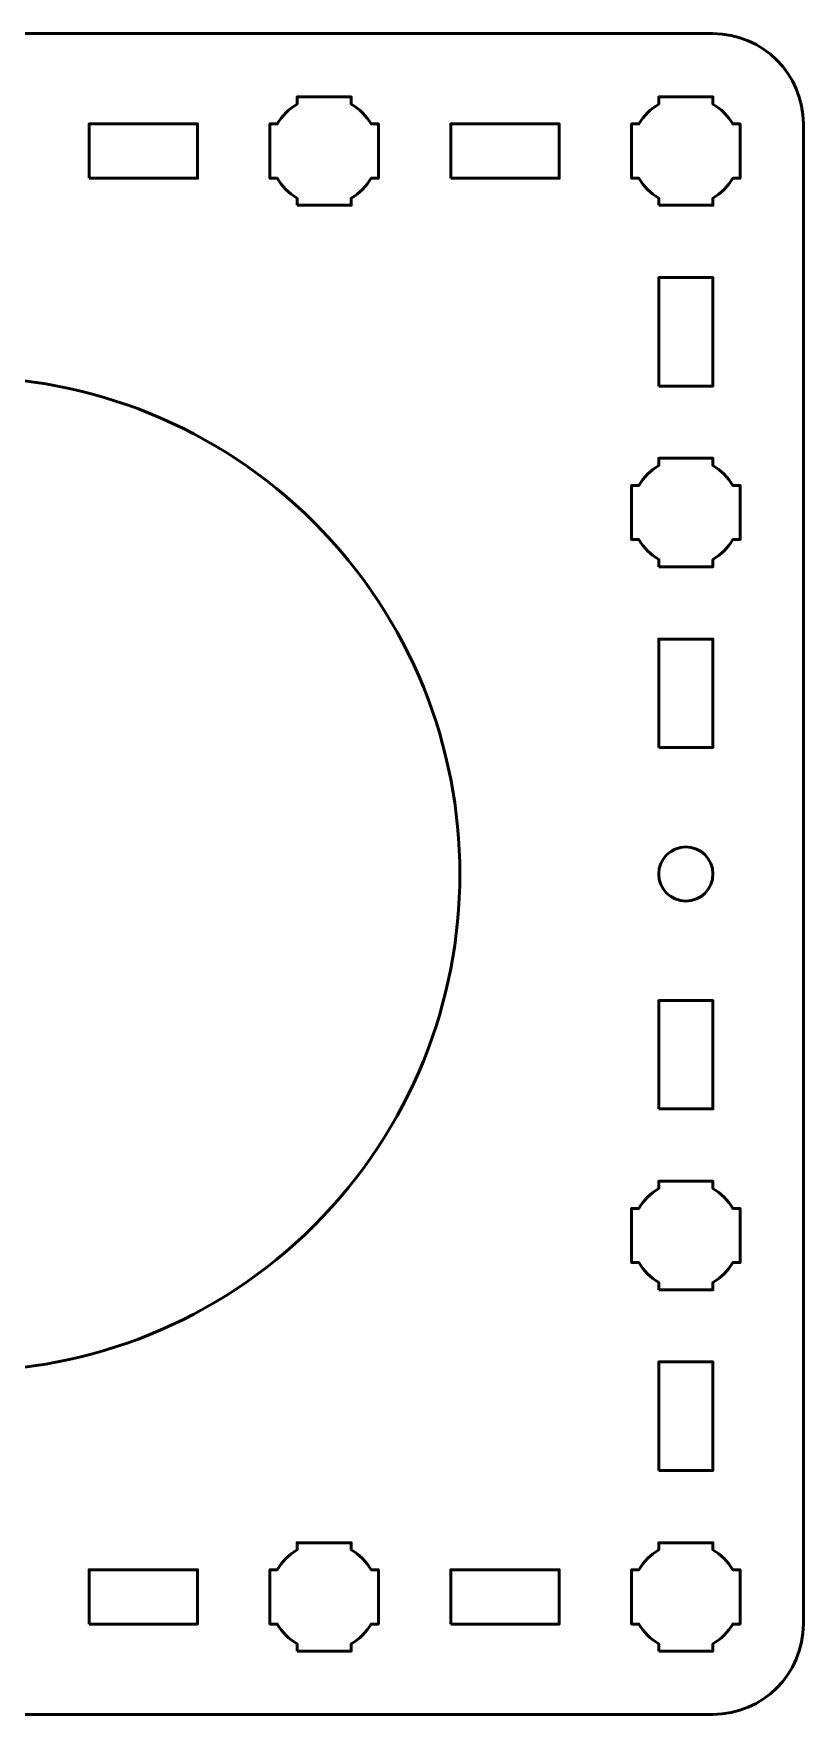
# Model space of a CAD drawing. Header units: centimetres. Extents: x -37.2 to 16.2, y -19.5 to -9.8.
# Drawn here: x 11.89 to 16.15, y -19.5 to -10.2 of the extents above; entities that cross this region are included whole.
import ezdxf

# ---------------------------------------------------------------- set-up
doc = ezdxf.new("R2010")
doc.units = ezdxf.units.CM
doc.header["$MEASUREMENT"] = 0
doc.layers.add('Layer 1', color=7, linetype='Continuous')

msp = doc.modelspace()

# ---------------------------------------------------------------- linework, layer by layer
at = {"layer": 'Layer 1', "color": 3, "lineweight": 53}
for points, knots in [([(15.65001, -19.5), (15.65001, -19.5), (7.35001, -19.5), (7.35001, -19.5), (7.35001, -19.5), (7.07392, -19.5), (6.85001, -19.27609), (6.85001, -19), (6.85001, -19), (6.85001, -19), (6.85001, -10.7), (6.85001, -10.7), (6.85001, -10.7), (6.85001, -10.42391), (7.07392, -10.2), (7.35001, -10.2), (7.35001, -10.2), (7.35001, -10.2), (15.65001, -10.2), (15.65001, -10.2), (15.65001, -10.2), (15.9261, -10.2), (16.15001, -10.42391), (16.15001, -10.7), (16.15001, -10.7), (16.15001, -10.7), (16.15001, -19), (16.15001, -19), (16.15001, -19), (16.15001, -19.27609), (15.9261, -19.5), (15.65001, -19.5)], [0, 0, 0, 0, 0.125, 0.125, 0.125, 0.125, 0.25, 0.25, 0.25, 0.25, 0.375, 0.375, 0.375, 0.375, 0.5, 0.5, 0.5, 0.5, 0.625, 0.625, 0.625, 0.625, 0.75, 0.75, 0.75, 0.75, 0.875, 0.875, 0.875, 0.875, 1, 1, 1, 1]), ([(13.44466, -12.90544), (14.51846, -13.97923), (14.51846, -15.72088), (13.44463, -16.79471), (13.44463, -16.79471), (12.37083, -17.86851), (10.62918, -17.86851), (9.55538, -16.79471), (9.55538, -16.79471), (8.48155, -15.72088), (8.48155, -13.97923), (9.55535, -12.90544), (9.55535, -12.90544), (10.62918, -11.83161), (12.37083, -11.83161), (13.44466, -12.90544)], [0, 0, 0, 0, 0.25, 0.25, 0.25, 0.25, 0.5, 0.5, 0.5, 0.5, 0.75, 0.75, 0.75, 0.75, 1, 1, 1, 1])]:
    msp.add_open_spline(points, degree=3, knots=knots, dxfattribs=at)
at = {"layer": 'Layer 1', "lineweight": 53}
for points, knots in [([(13.35001, -11.15), (13.35001, -11.15), (13.35001, -11.10985), (13.35001, -11.10985), (13.35001, -11.10985), (13.30448, -11.0835), (13.26651, -11.04553), (13.24016, -11), (13.24016, -11), (13.24016, -11), (13.20001, -11), (13.20001, -11), (13.20001, -11), (13.20001, -11), (13.20001, -10.85), (13.20001, -10.85), (13.20001, -10.85), (13.20001, -10.85), (13.20001, -10.7), (13.20001, -10.7), (13.20001, -10.7), (13.20001, -10.7), (13.24016, -10.7), (13.24016, -10.7), (13.24016, -10.7), (13.26651, -10.65447), (13.30448, -10.6165), (13.35001, -10.59015), (13.35001, -10.59015), (13.35001, -10.59015), (13.35001, -10.55), (13.35001, -10.55), (13.35001, -10.55), (13.35001, -10.55), (13.50001, -10.55), (13.50001, -10.55), (13.50001, -10.55), (13.50001, -10.55), (13.65001, -10.55), (13.65001, -10.55), (13.65001, -10.55), (13.65001, -10.55), (13.65001, -10.59015), (13.65001, -10.59015), (13.65001, -10.59015), (13.69554, -10.6165), (13.73351, -10.65447), (13.75986, -10.7), (13.75986, -10.7), (13.75986, -10.7), (13.80001, -10.7), (13.80001, -10.7), (13.80001, -10.7), (13.80001, -10.7), (13.80001, -10.85), (13.80001, -10.85), (13.80001, -10.85), (13.80001, -10.85), (13.80001, -11), (13.80001, -11), (13.80001, -11), (13.80001, -11), (13.75986, -11), (13.75986, -11), (13.75986, -11), (13.73351, -11.04553), (13.69554, -11.0835), (13.65001, -11.10985), (13.65001, -11.10985), (13.65001, -11.10985), (13.65001, -11.15), (13.65001, -11.15), (13.65001, -11.15), (13.65001, -11.15), (13.50001, -11.15), (13.50001, -11.15), (13.50001, -11.15), (13.50001, -11.15), (13.35001, -11.15), (13.35001, -11.15)], [0, 0, 0, 0, 0.05, 0.05, 0.05, 0.05, 0.1, 0.1, 0.1, 0.1, 0.15, 0.15, 0.15, 0.15, 0.2, 0.2, 0.2, 0.2, 0.25, 0.25, 0.25, 0.25, 0.3, 0.3, 0.3, 0.3, 0.35, 0.35, 0.35, 0.35, 0.4, 0.4, 0.4, 0.4, 0.45, 0.45, 0.45, 0.45, 0.5, 0.5, 0.5, 0.5, 0.55, 0.55, 0.55, 0.55, 0.6, 0.6, 0.6, 0.6, 0.65, 0.65, 0.65, 0.65, 0.7, 0.7, 0.7, 0.7, 0.75, 0.75, 0.75, 0.75, 0.8, 0.8, 0.8, 0.8, 0.85, 0.85, 0.85, 0.85, 0.9, 0.9, 0.9, 0.9, 0.95, 0.95, 0.95, 0.95, 1, 1, 1, 1]), ([(15.35001, -11.15), (15.35001, -11.15), (15.35001, -11.10985), (15.35001, -11.10985), (15.35001, -11.10985), (15.30448, -11.0835), (15.26651, -11.04553), (15.24016, -11), (15.24016, -11), (15.24016, -11), (15.20001, -11), (15.20001, -11), (15.20001, -11), (15.20001, -11), (15.20001, -10.85), (15.20001, -10.85), (15.20001, -10.85), (15.20001, -10.85), (15.20001, -10.7), (15.20001, -10.7), (15.20001, -10.7), (15.20001, -10.7), (15.24016, -10.7), (15.24016, -10.7), (15.24016, -10.7), (15.26651, -10.65447), (15.30448, -10.6165), (15.35001, -10.59015), (15.35001, -10.59015), (15.35001, -10.59015), (15.35001, -10.55), (15.35001, -10.55), (15.35001, -10.55), (15.35001, -10.55), (15.50001, -10.55), (15.50001, -10.55), (15.50001, -10.55), (15.50001, -10.55), (15.65001, -10.55), (15.65001, -10.55), (15.65001, -10.55), (15.65001, -10.55), (15.65001, -10.59015), (15.65001, -10.59015), (15.65001, -10.59015), (15.69554, -10.6165), (15.73351, -10.65447), (15.75986, -10.7), (15.75986, -10.7), (15.75986, -10.7), (15.80001, -10.7), (15.80001, -10.7), (15.80001, -10.7), (15.80001, -10.7), (15.80001, -10.85), (15.80001, -10.85), (15.80001, -10.85), (15.80001, -10.85), (15.80001, -11), (15.80001, -11), (15.80001, -11), (15.80001, -11), (15.75986, -11), (15.75986, -11), (15.75986, -11), (15.73351, -11.04553), (15.69554, -11.0835), (15.65001, -11.10985), (15.65001, -11.10985), (15.65001, -11.10985), (15.65001, -11.15), (15.65001, -11.15), (15.65001, -11.15), (15.65001, -11.15), (15.50001, -11.15), (15.50001, -11.15), (15.50001, -11.15), (15.50001, -11.15), (15.35001, -11.15), (15.35001, -11.15)], [0, 0, 0, 0, 0.05, 0.05, 0.05, 0.05, 0.1, 0.1, 0.1, 0.1, 0.15, 0.15, 0.15, 0.15, 0.2, 0.2, 0.2, 0.2, 0.25, 0.25, 0.25, 0.25, 0.3, 0.3, 0.3, 0.3, 0.35, 0.35, 0.35, 0.35, 0.4, 0.4, 0.4, 0.4, 0.45, 0.45, 0.45, 0.45, 0.5, 0.5, 0.5, 0.5, 0.55, 0.55, 0.55, 0.55, 0.6, 0.6, 0.6, 0.6, 0.65, 0.65, 0.65, 0.65, 0.7, 0.7, 0.7, 0.7, 0.75, 0.75, 0.75, 0.75, 0.8, 0.8, 0.8, 0.8, 0.85, 0.85, 0.85, 0.85, 0.9, 0.9, 0.9, 0.9, 0.95, 0.95, 0.95, 0.95, 1, 1, 1, 1]), ([(12.20001, -11), (12.20001, -11), (12.20001, -10.7), (12.20001, -10.7), (12.20001, -10.7), (12.20001, -10.7), (12.80001, -10.7), (12.80001, -10.7), (12.80001, -10.7), (12.80001, -10.7), (12.80001, -11), (12.80001, -11), (12.80001, -11), (12.80001, -11), (12.20001, -11), (12.20001, -11)], [0, 0, 0, 0, 0.25, 0.25, 0.25, 0.25, 0.5, 0.5, 0.5, 0.5, 0.75, 0.75, 0.75, 0.75, 1, 1, 1, 1]), ([(14.20001, -11), (14.20001, -11), (14.20001, -10.7), (14.20001, -10.7), (14.20001, -10.7), (14.20001, -10.7), (14.80001, -10.7), (14.80001, -10.7), (14.80001, -10.7), (14.80001, -10.7), (14.80001, -11), (14.80001, -11), (14.80001, -11), (14.80001, -11), (14.20001, -11), (14.20001, -11)], [0, 0, 0, 0, 0.25, 0.25, 0.25, 0.25, 0.5, 0.5, 0.5, 0.5, 0.75, 0.75, 0.75, 0.75, 1, 1, 1, 1]), ([(15.35001, -12.15), (15.35001, -12.15), (15.35001, -11.55), (15.35001, -11.55), (15.35001, -11.55), (15.35001, -11.55), (15.65001, -11.55), (15.65001, -11.55), (15.65001, -11.55), (15.65001, -11.55), (15.65001, -12.15), (15.65001, -12.15), (15.65001, -12.15), (15.65001, -12.15), (15.35001, -12.15), (15.35001, -12.15)], [0, 0, 0, 0, 0.25, 0.25, 0.25, 0.25, 0.5, 0.5, 0.5, 0.5, 0.75, 0.75, 0.75, 0.75, 1, 1, 1, 1]), ([(15.35001, -13.15), (15.35001, -13.15), (15.35001, -13.10985), (15.35001, -13.10985), (15.35001, -13.10985), (15.30448, -13.0835), (15.26651, -13.04553), (15.24016, -13), (15.24016, -13), (15.24016, -13), (15.20001, -13), (15.20001, -13), (15.20001, -13), (15.20001, -13), (15.20001, -12.85), (15.20001, -12.85), (15.20001, -12.85), (15.20001, -12.85), (15.20001, -12.7), (15.20001, -12.7), (15.20001, -12.7), (15.20001, -12.7), (15.24016, -12.7), (15.24016, -12.7), (15.24016, -12.7), (15.26651, -12.65447), (15.30448, -12.6165), (15.35001, -12.59015), (15.35001, -12.59015), (15.35001, -12.59015), (15.35001, -12.55), (15.35001, -12.55), (15.35001, -12.55), (15.35001, -12.55), (15.50001, -12.55), (15.50001, -12.55), (15.50001, -12.55), (15.50001, -12.55), (15.65001, -12.55), (15.65001, -12.55), (15.65001, -12.55), (15.65001, -12.55), (15.65001, -12.59015), (15.65001, -12.59015), (15.65001, -12.59015), (15.69554, -12.6165), (15.73351, -12.65447), (15.75986, -12.7), (15.75986, -12.7), (15.75986, -12.7), (15.80001, -12.7), (15.80001, -12.7), (15.80001, -12.7), (15.80001, -12.7), (15.80001, -12.85), (15.80001, -12.85), (15.80001, -12.85), (15.80001, -12.85), (15.80001, -13), (15.80001, -13), (15.80001, -13), (15.80001, -13), (15.75986, -13), (15.75986, -13), (15.75986, -13), (15.73351, -13.04553), (15.69554, -13.0835), (15.65001, -13.10985), (15.65001, -13.10985), (15.65001, -13.10985), (15.65001, -13.15), (15.65001, -13.15), (15.65001, -13.15), (15.65001, -13.15), (15.50001, -13.15), (15.50001, -13.15), (15.50001, -13.15), (15.50001, -13.15), (15.35001, -13.15), (15.35001, -13.15)], [0, 0, 0, 0, 0.05, 0.05, 0.05, 0.05, 0.1, 0.1, 0.1, 0.1, 0.15, 0.15, 0.15, 0.15, 0.2, 0.2, 0.2, 0.2, 0.25, 0.25, 0.25, 0.25, 0.3, 0.3, 0.3, 0.3, 0.35, 0.35, 0.35, 0.35, 0.4, 0.4, 0.4, 0.4, 0.45, 0.45, 0.45, 0.45, 0.5, 0.5, 0.5, 0.5, 0.55, 0.55, 0.55, 0.55, 0.6, 0.6, 0.6, 0.6, 0.65, 0.65, 0.65, 0.65, 0.7, 0.7, 0.7, 0.7, 0.75, 0.75, 0.75, 0.75, 0.8, 0.8, 0.8, 0.8, 0.85, 0.85, 0.85, 0.85, 0.9, 0.9, 0.9, 0.9, 0.95, 0.95, 0.95, 0.95, 1, 1, 1, 1]), ([(15.35001, -14.15), (15.35001, -14.15), (15.35001, -13.55), (15.35001, -13.55), (15.35001, -13.55), (15.35001, -13.55), (15.65001, -13.55), (15.65001, -13.55), (15.65001, -13.55), (15.65001, -13.55), (15.65001, -14.15), (15.65001, -14.15), (15.65001, -14.15), (15.65001, -14.15), (15.35001, -14.15), (15.35001, -14.15)], [0, 0, 0, 0, 0.25, 0.25, 0.25, 0.25, 0.5, 0.5, 0.5, 0.5, 0.75, 0.75, 0.75, 0.75, 1, 1, 1, 1]), ([(15.50003, -14.99995), (15.4172, -14.99995), (15.35003, -14.93278), (15.35003, -14.84995), (15.35003, -14.84995), (15.35003, -14.76712), (15.4172, -14.69995), (15.50003, -14.69995), (15.50003, -14.69995), (15.58286, -14.69995), (15.65003, -14.76712), (15.65003, -14.84995), (15.65003, -14.84995), (15.65003, -14.93278), (15.58286, -14.99995), (15.50003, -14.99995)], [0, 0, 0, 0, 0.25, 0.25, 0.25, 0.25, 0.5, 0.5, 0.5, 0.5, 0.75, 0.75, 0.75, 0.75, 1, 1, 1, 1]), ([(15.35001, -16.15), (15.35001, -16.15), (15.35001, -15.55), (15.35001, -15.55), (15.35001, -15.55), (15.35001, -15.55), (15.65001, -15.55), (15.65001, -15.55), (15.65001, -15.55), (15.65001, -15.55), (15.65001, -16.15), (15.65001, -16.15), (15.65001, -16.15), (15.65001, -16.15), (15.35001, -16.15), (15.35001, -16.15)], [0, 0, 0, 0, 0.25, 0.25, 0.25, 0.25, 0.5, 0.5, 0.5, 0.5, 0.75, 0.75, 0.75, 0.75, 1, 1, 1, 1]), ([(15.35001, -17.15), (15.35001, -17.15), (15.35001, -17.10985), (15.35001, -17.10985), (15.35001, -17.10985), (15.30448, -17.0835), (15.26651, -17.04553), (15.24016, -17), (15.24016, -17), (15.24016, -17), (15.20001, -17), (15.20001, -17), (15.20001, -17), (15.20001, -17), (15.20001, -16.85), (15.20001, -16.85), (15.20001, -16.85), (15.20001, -16.85), (15.20001, -16.7), (15.20001, -16.7), (15.20001, -16.7), (15.20001, -16.7), (15.24016, -16.7), (15.24016, -16.7), (15.24016, -16.7), (15.26651, -16.65447), (15.30448, -16.6165), (15.35001, -16.59015), (15.35001, -16.59015), (15.35001, -16.59015), (15.35001, -16.55), (15.35001, -16.55), (15.35001, -16.55), (15.35001, -16.55), (15.50001, -16.55), (15.50001, -16.55), (15.50001, -16.55), (15.50001, -16.55), (15.65001, -16.55), (15.65001, -16.55), (15.65001, -16.55), (15.65001, -16.55), (15.65001, -16.59015), (15.65001, -16.59015), (15.65001, -16.59015), (15.69554, -16.6165), (15.73351, -16.65447), (15.75986, -16.7), (15.75986, -16.7), (15.75986, -16.7), (15.80001, -16.7), (15.80001, -16.7), (15.80001, -16.7), (15.80001, -16.7), (15.80001, -16.85), (15.80001, -16.85), (15.80001, -16.85), (15.80001, -16.85), (15.80001, -17), (15.80001, -17), (15.80001, -17), (15.80001, -17), (15.75986, -17), (15.75986, -17), (15.75986, -17), (15.73351, -17.04553), (15.69554, -17.0835), (15.65001, -17.10985), (15.65001, -17.10985), (15.65001, -17.10985), (15.65001, -17.15), (15.65001, -17.15), (15.65001, -17.15), (15.65001, -17.15), (15.50001, -17.15), (15.50001, -17.15), (15.50001, -17.15), (15.50001, -17.15), (15.35001, -17.15), (15.35001, -17.15)], [0, 0, 0, 0, 0.05, 0.05, 0.05, 0.05, 0.1, 0.1, 0.1, 0.1, 0.15, 0.15, 0.15, 0.15, 0.2, 0.2, 0.2, 0.2, 0.25, 0.25, 0.25, 0.25, 0.3, 0.3, 0.3, 0.3, 0.35, 0.35, 0.35, 0.35, 0.4, 0.4, 0.4, 0.4, 0.45, 0.45, 0.45, 0.45, 0.5, 0.5, 0.5, 0.5, 0.55, 0.55, 0.55, 0.55, 0.6, 0.6, 0.6, 0.6, 0.65, 0.65, 0.65, 0.65, 0.7, 0.7, 0.7, 0.7, 0.75, 0.75, 0.75, 0.75, 0.8, 0.8, 0.8, 0.8, 0.85, 0.85, 0.85, 0.85, 0.9, 0.9, 0.9, 0.9, 0.95, 0.95, 0.95, 0.95, 1, 1, 1, 1]), ([(15.35001, -18.15), (15.35001, -18.15), (15.35001, -17.55), (15.35001, -17.55), (15.35001, -17.55), (15.35001, -17.55), (15.65001, -17.55), (15.65001, -17.55), (15.65001, -17.55), (15.65001, -17.55), (15.65001, -18.15), (15.65001, -18.15), (15.65001, -18.15), (15.65001, -18.15), (15.35001, -18.15), (15.35001, -18.15)], [0, 0, 0, 0, 0.25, 0.25, 0.25, 0.25, 0.5, 0.5, 0.5, 0.5, 0.75, 0.75, 0.75, 0.75, 1, 1, 1, 1]), ([(13.35001, -19.15), (13.35001, -19.15), (13.35001, -19.10985), (13.35001, -19.10985), (13.35001, -19.10985), (13.30448, -19.0835), (13.26651, -19.04553), (13.24016, -19), (13.24016, -19), (13.24016, -19), (13.20001, -19), (13.20001, -19), (13.20001, -19), (13.20001, -19), (13.20001, -18.85), (13.20001, -18.85), (13.20001, -18.85), (13.20001, -18.85), (13.20001, -18.7), (13.20001, -18.7), (13.20001, -18.7), (13.20001, -18.7), (13.24016, -18.7), (13.24016, -18.7), (13.24016, -18.7), (13.26651, -18.65447), (13.30448, -18.6165), (13.35001, -18.59015), (13.35001, -18.59015), (13.35001, -18.59015), (13.35001, -18.55), (13.35001, -18.55), (13.35001, -18.55), (13.35001, -18.55), (13.50001, -18.55), (13.50001, -18.55), (13.50001, -18.55), (13.50001, -18.55), (13.65001, -18.55), (13.65001, -18.55), (13.65001, -18.55), (13.65001, -18.55), (13.65001, -18.59015), (13.65001, -18.59015), (13.65001, -18.59015), (13.69554, -18.6165), (13.73351, -18.65447), (13.75986, -18.7), (13.75986, -18.7), (13.75986, -18.7), (13.80001, -18.7), (13.80001, -18.7), (13.80001, -18.7), (13.80001, -18.7), (13.80001, -18.85), (13.80001, -18.85), (13.80001, -18.85), (13.80001, -18.85), (13.80001, -19), (13.80001, -19), (13.80001, -19), (13.80001, -19), (13.75986, -19), (13.75986, -19), (13.75986, -19), (13.73351, -19.04553), (13.69554, -19.0835), (13.65001, -19.10985), (13.65001, -19.10985), (13.65001, -19.10985), (13.65001, -19.15), (13.65001, -19.15), (13.65001, -19.15), (13.65001, -19.15), (13.50001, -19.15), (13.50001, -19.15), (13.50001, -19.15), (13.50001, -19.15), (13.35001, -19.15), (13.35001, -19.15)], [0, 0, 0, 0, 0.05, 0.05, 0.05, 0.05, 0.1, 0.1, 0.1, 0.1, 0.15, 0.15, 0.15, 0.15, 0.2, 0.2, 0.2, 0.2, 0.25, 0.25, 0.25, 0.25, 0.3, 0.3, 0.3, 0.3, 0.35, 0.35, 0.35, 0.35, 0.4, 0.4, 0.4, 0.4, 0.45, 0.45, 0.45, 0.45, 0.5, 0.5, 0.5, 0.5, 0.55, 0.55, 0.55, 0.55, 0.6, 0.6, 0.6, 0.6, 0.65, 0.65, 0.65, 0.65, 0.7, 0.7, 0.7, 0.7, 0.75, 0.75, 0.75, 0.75, 0.8, 0.8, 0.8, 0.8, 0.85, 0.85, 0.85, 0.85, 0.9, 0.9, 0.9, 0.9, 0.95, 0.95, 0.95, 0.95, 1, 1, 1, 1]), ([(15.35001, -19.15), (15.35001, -19.15), (15.35001, -19.10985), (15.35001, -19.10985), (15.35001, -19.10985), (15.30448, -19.0835), (15.26651, -19.04553), (15.24016, -19), (15.24016, -19), (15.24016, -19), (15.20001, -19), (15.20001, -19), (15.20001, -19), (15.20001, -19), (15.20001, -18.85), (15.20001, -18.85), (15.20001, -18.85), (15.20001, -18.85), (15.20001, -18.7), (15.20001, -18.7), (15.20001, -18.7), (15.20001, -18.7), (15.24016, -18.7), (15.24016, -18.7), (15.24016, -18.7), (15.26651, -18.65447), (15.30448, -18.6165), (15.35001, -18.59015), (15.35001, -18.59015), (15.35001, -18.59015), (15.35001, -18.55), (15.35001, -18.55), (15.35001, -18.55), (15.35001, -18.55), (15.50001, -18.55), (15.50001, -18.55), (15.50001, -18.55), (15.50001, -18.55), (15.65001, -18.55), (15.65001, -18.55), (15.65001, -18.55), (15.65001, -18.55), (15.65001, -18.59015), (15.65001, -18.59015), (15.65001, -18.59015), (15.69554, -18.6165), (15.73351, -18.65447), (15.75986, -18.7), (15.75986, -18.7), (15.75986, -18.7), (15.80001, -18.7), (15.80001, -18.7), (15.80001, -18.7), (15.80001, -18.7), (15.80001, -18.85), (15.80001, -18.85), (15.80001, -18.85), (15.80001, -18.85), (15.80001, -19), (15.80001, -19), (15.80001, -19), (15.80001, -19), (15.75986, -19), (15.75986, -19), (15.75986, -19), (15.73351, -19.04553), (15.69554, -19.0835), (15.65001, -19.10985), (15.65001, -19.10985), (15.65001, -19.10985), (15.65001, -19.15), (15.65001, -19.15), (15.65001, -19.15), (15.65001, -19.15), (15.50001, -19.15), (15.50001, -19.15), (15.50001, -19.15), (15.50001, -19.15), (15.35001, -19.15), (15.35001, -19.15)], [0, 0, 0, 0, 0.05, 0.05, 0.05, 0.05, 0.1, 0.1, 0.1, 0.1, 0.15, 0.15, 0.15, 0.15, 0.2, 0.2, 0.2, 0.2, 0.25, 0.25, 0.25, 0.25, 0.3, 0.3, 0.3, 0.3, 0.35, 0.35, 0.35, 0.35, 0.4, 0.4, 0.4, 0.4, 0.45, 0.45, 0.45, 0.45, 0.5, 0.5, 0.5, 0.5, 0.55, 0.55, 0.55, 0.55, 0.6, 0.6, 0.6, 0.6, 0.65, 0.65, 0.65, 0.65, 0.7, 0.7, 0.7, 0.7, 0.75, 0.75, 0.75, 0.75, 0.8, 0.8, 0.8, 0.8, 0.85, 0.85, 0.85, 0.85, 0.9, 0.9, 0.9, 0.9, 0.95, 0.95, 0.95, 0.95, 1, 1, 1, 1]), ([(12.20001, -19), (12.20001, -19), (12.20001, -18.7), (12.20001, -18.7), (12.20001, -18.7), (12.20001, -18.7), (12.80001, -18.7), (12.80001, -18.7), (12.80001, -18.7), (12.80001, -18.7), (12.80001, -19), (12.80001, -19), (12.80001, -19), (12.80001, -19), (12.20001, -19), (12.20001, -19)], [0, 0, 0, 0, 0.25, 0.25, 0.25, 0.25, 0.5, 0.5, 0.5, 0.5, 0.75, 0.75, 0.75, 0.75, 1, 1, 1, 1]), ([(14.20001, -19), (14.20001, -19), (14.20001, -18.7), (14.20001, -18.7), (14.20001, -18.7), (14.20001, -18.7), (14.80001, -18.7), (14.80001, -18.7), (14.80001, -18.7), (14.80001, -18.7), (14.80001, -19), (14.80001, -19), (14.80001, -19), (14.80001, -19), (14.20001, -19), (14.20001, -19)], [0, 0, 0, 0, 0.25, 0.25, 0.25, 0.25, 0.5, 0.5, 0.5, 0.5, 0.75, 0.75, 0.75, 0.75, 1, 1, 1, 1])]:
    msp.add_open_spline(points, degree=3, knots=knots, dxfattribs=at)

doc.saveas('drawing.dxf')
